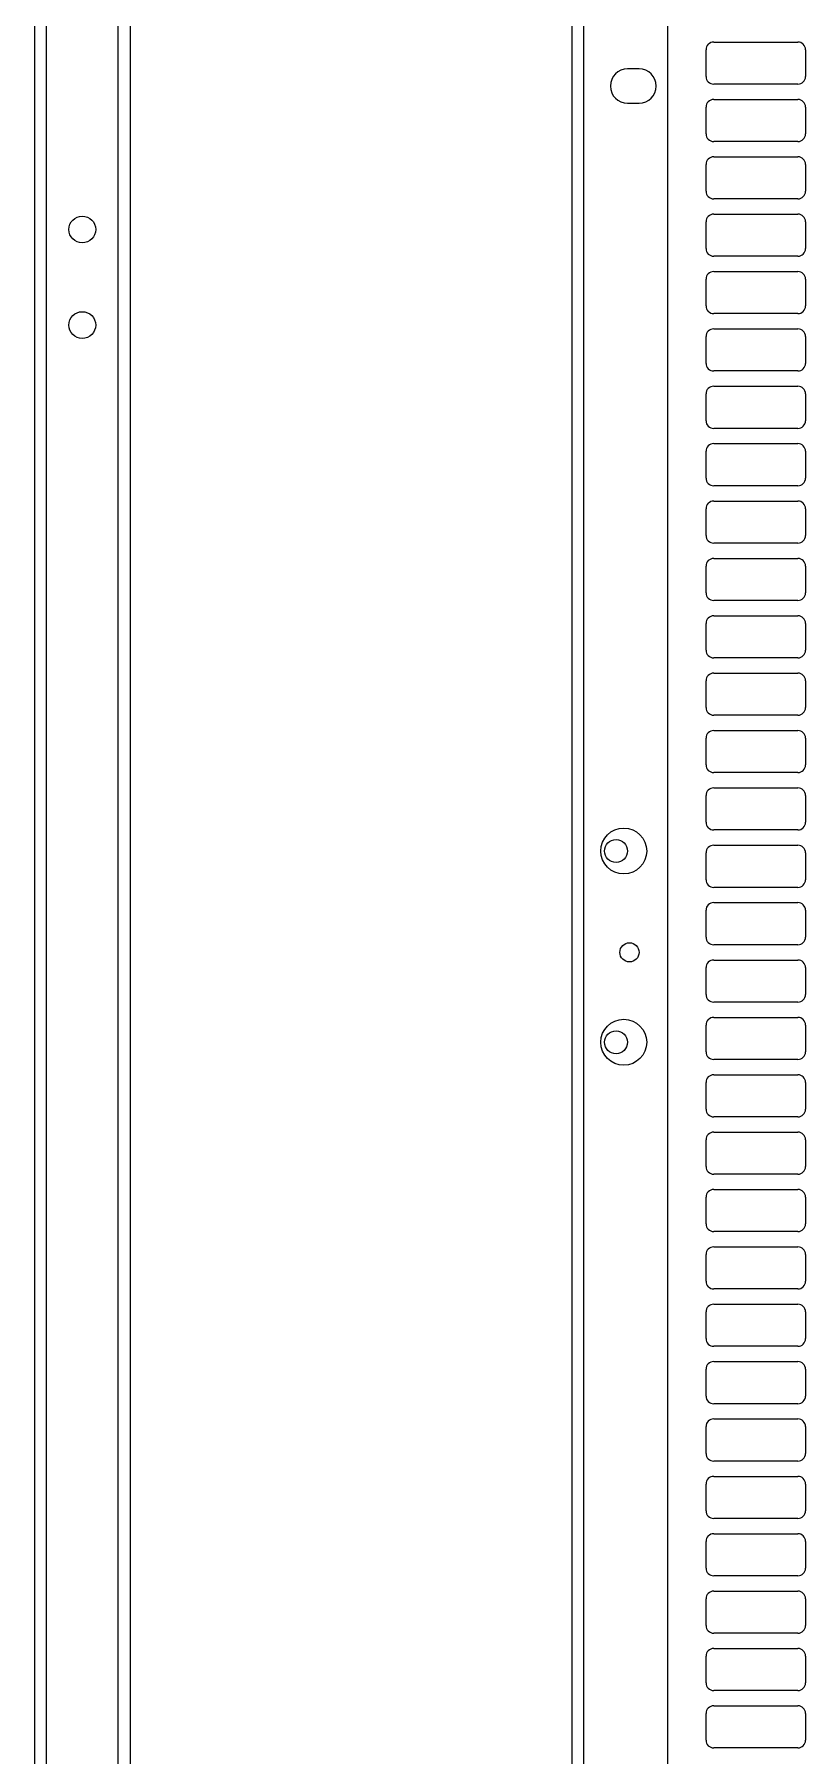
# Model space of a CAD drawing. Header units: millimetres. Extents: x -592 to 811, y -14 to 1990.
# Drawn here: x 119.4 to 320.9, y 555.8 to 1005.8 of the extents above; entities that cross this region are included whole.
import ezdxf

# ---------------------------------------------------------------- set-up
doc = ezdxf.new("R2010")
doc.units = ezdxf.units.MM

msp = doc.modelspace()

# ---------------------------------------------------------------- linework, layer by layer
at = {"color": 8, "linetype": 'Continuous', "lineweight": 18}
for p, q in [((122.54, 1833.84), (122.54, 174.46)), ((141.34, 159.31), (141.34, 1833.84)), ((263, 150.84), (263, 1804.64))]:
    msp.add_line(p, q, dxfattribs=at)
at = {"color": 7, "linetype": 'Continuous', "lineweight": 25}
for p, q in [((144.44, 1833.84), (144.44, 162.21)), ((259.9, 150.84), (259.9, 1833.84)), ((119.44, 1804.64), (119.44, 169.84)), ((284.9, 150.84), (284.9, 1804.64)), ((296.9, 1003.84), (318.9, 1003.84)), ((294.9, 994.84), (294.9, 1001.84)), ((320.9, 1001.84), (320.9, 994.84)), ((277.4, 996.84), (274.4, 996.84)), ((318.9, 992.84), (296.9, 992.84)), ((274.4, 987.84), (277.4, 987.84)), ((294.9, 979.84), (294.9, 986.84)), ((296.9, 988.84), (318.9, 988.84)), ((320.9, 986.84), (320.9, 979.84)), ((318.9, 977.84), (296.9, 977.84)), ((296.9, 973.84), (318.9, 973.84)), ((294.9, 964.84), (294.9, 971.84)), ((320.9, 971.84), (320.9, 964.84)), ((318.9, 962.84), (296.9, 962.84)), ((296.9, 958.84), (318.9, 958.84)), ((294.9, 949.84), (294.9, 956.84)), ((320.9, 956.84), (320.9, 949.84)), ((318.9, 947.84), (296.9, 947.84)), ((294.9, 934.84), (294.9, 941.84)), ((296.9, 943.84), (318.9, 943.84)), ((320.9, 941.84), (320.9, 934.84)), ((318.9, 932.84), (296.9, 932.84)), ((296.9, 928.84), (318.9, 928.84)), ((294.9, 919.84), (294.9, 926.84)), ((320.9, 926.84), (320.9, 919.84)), ((318.9, 917.84), (296.9, 917.84)), ((296.9, 913.84), (318.9, 913.84)), ((294.9, 904.84), (294.9, 911.84)), ((320.9, 911.84), (320.9, 904.84)), ((318.9, 902.84), (296.9, 902.84)), ((294.9, 889.84), (294.9, 896.84)), ((296.9, 898.84), (318.9, 898.84)), ((320.9, 896.84), (320.9, 889.84)), ((318.9, 887.84), (296.9, 887.84)), ((296.9, 883.84), (318.9, 883.84)), ((294.9, 874.84), (294.9, 881.84)), ((320.9, 881.84), (320.9, 874.84)), ((318.9, 872.84), (296.9, 872.84)), ((296.9, 868.84), (318.9, 868.84)), ((294.9, 859.84), (294.9, 866.84)), ((320.9, 866.84), (320.9, 859.84)), ((318.9, 857.84), (296.9, 857.84)), ((294.9, 844.84), (294.9, 851.84)), ((296.9, 853.84), (318.9, 853.84)), ((320.9, 851.84), (320.9, 844.84)), ((318.9, 842.84), (296.9, 842.84)), ((296.9, 838.84), (318.9, 838.84)), ((294.9, 829.84), (294.9, 836.84)), ((320.9, 836.84), (320.9, 829.84)), ((318.9, 827.84), (296.9, 827.84)), ((296.9, 823.84), (318.9, 823.84)), ((294.9, 814.84), (294.9, 821.84)), ((320.9, 821.84), (320.9, 814.84)), ((318.9, 812.84), (296.9, 812.84)), ((294.9, 799.84), (294.9, 806.84)), ((296.9, 808.84), (318.9, 808.84)), ((320.9, 806.84), (320.9, 799.84)), ((318.9, 797.84), (296.9, 797.84)), ((296.9, 793.84), (318.9, 793.84)), ((294.9, 784.84), (294.9, 791.84)), ((320.9, 791.84), (320.9, 784.84)), ((318.9, 782.84), (296.9, 782.84)), ((296.9, 778.84), (318.9, 778.84)), ((294.9, 769.84), (294.9, 776.84)), ((320.9, 776.84), (320.9, 769.84)), ((318.9, 767.84), (296.9, 767.84)), ((294.9, 754.84), (294.9, 761.84)), ((296.9, 763.84), (318.9, 763.84)), ((320.9, 761.84), (320.9, 754.84)), ((318.9, 752.84), (296.9, 752.84)), ((296.9, 748.84), (318.9, 748.84)), ((294.9, 739.84), (294.9, 746.84)), ((320.9, 746.84), (320.9, 739.84)), ((318.9, 737.84), (296.9, 737.84)), ((296.9, 733.84), (318.9, 733.84)), ((294.9, 724.84), (294.9, 731.84)), ((320.9, 731.84), (320.9, 724.84)), ((318.9, 722.84), (296.9, 722.84)), ((294.9, 709.84), (294.9, 716.84)), ((296.9, 718.84), (318.9, 718.84)), ((320.9, 716.84), (320.9, 709.84)), ((318.9, 707.84), (296.9, 707.84)), ((296.9, 703.84), (318.9, 703.84)), ((294.9, 694.84), (294.9, 701.84)), ((320.9, 701.84), (320.9, 694.84)), ((318.9, 692.84), (296.9, 692.84)), ((296.9, 688.84), (318.9, 688.84)), ((294.9, 679.84), (294.9, 686.84)), ((320.9, 686.84), (320.9, 679.84)), ((318.9, 677.84), (296.9, 677.84)), ((294.9, 664.84), (294.9, 671.84)), ((296.9, 673.84), (318.9, 673.84)), ((320.9, 671.84), (320.9, 664.84)), ((318.9, 662.84), (296.9, 662.84)), ((296.9, 658.84), (318.9, 658.84)), ((294.9, 649.84), (294.9, 656.84)), ((320.9, 656.84), (320.9, 649.84)), ((318.9, 647.84), (296.9, 647.84)), ((296.9, 643.84), (318.9, 643.84)), ((294.9, 634.84), (294.9, 641.84)), ((320.9, 641.84), (320.9, 634.84)), ((318.9, 632.84), (296.9, 632.84)), ((294.9, 619.84), (294.9, 626.84)), ((296.9, 628.84), (318.9, 628.84)), ((320.9, 626.84), (320.9, 619.84)), ((318.9, 617.84), (296.9, 617.84)), ((296.9, 613.84), (318.9, 613.84)), ((294.9, 604.84), (294.9, 611.84)), ((320.9, 611.84), (320.9, 604.84)), ((318.9, 602.84), (296.9, 602.84)), ((296.9, 598.84), (318.9, 598.84)), ((294.9, 589.84), (294.9, 596.84)), ((320.9, 596.84), (320.9, 589.84)), ((318.9, 587.84), (296.9, 587.84)), ((294.9, 574.84), (294.9, 581.84)), ((296.9, 583.84), (318.9, 583.84)), ((320.9, 581.84), (320.9, 574.84)), ((318.9, 572.84), (296.9, 572.84)), ((296.9, 568.84), (318.9, 568.84)), ((294.9, 559.84), (294.9, 566.84)), ((320.9, 566.84), (320.9, 559.84)), ((318.9, 557.84), (296.9, 557.84))]:
    msp.add_line(p, q, dxfattribs=at)
for centre, radius in [((131.94, 954.84), 3.5), ((131.94, 929.84), 3.5), ((273.4, 792.34), 6), ((271.4, 792.34), 3), ((274.9, 765.84), 2.5), ((273.4, 742.34), 6), ((271.4, 742.34), 3)]:
    msp.add_circle(centre, radius, dxfattribs=at)
for centre, radius, start, end in [((296.9, 1001.84), 2, 90, 180), ((318.9, 1001.84), 2, 0, 90), ((274.4, 992.34), 4.5, 90, 270), ((277.4, 992.34), 4.5, 270, 90), ((296.9, 994.84), 2, 180, 270), ((318.9, 994.84), 2, 270, 0), ((296.9, 986.84), 2, 90, 180), ((318.9, 986.84), 2, 0, 90), ((296.9, 979.84), 2, 180, 270), ((318.9, 979.84), 2, 270, 0), ((296.9, 971.84), 2, 90, 180), ((318.9, 971.84), 2, 0, 90), ((296.9, 964.84), 2, 180, 270), ((318.9, 964.84), 2, 270, 0), ((296.9, 956.84), 2, 90, 180), ((318.9, 956.84), 2, 0, 90), ((296.9, 949.84), 2, 180, 270), ((318.9, 949.84), 2, 270, 0), ((296.9, 941.84), 2, 90, 180), ((318.9, 941.84), 2, 0, 90), ((296.9, 934.84), 2, 180, 270), ((318.9, 934.84), 2, 270, 0), ((296.9, 926.84), 2, 90, 180), ((318.9, 926.84), 2, 0, 90), ((296.9, 919.84), 2, 180, 270), ((318.9, 919.84), 2, 270, 0), ((296.9, 911.84), 2, 90, 180), ((318.9, 911.84), 2, 0, 90), ((296.9, 904.84), 2, 180, 270), ((318.9, 904.84), 2, 270, 0), ((296.9, 896.84), 2, 90, 180), ((318.9, 896.84), 2, 0, 90), ((296.9, 889.84), 2, 180, 270), ((318.9, 889.84), 2, 270, 0), ((296.9, 881.84), 2, 90, 180), ((318.9, 881.84), 2, 0, 90), ((296.9, 874.84), 2, 180, 270), ((318.9, 874.84), 2, 270, 0), ((296.9, 866.84), 2, 90, 180), ((318.9, 866.84), 2, 0, 90), ((296.9, 859.84), 2, 180, 270), ((318.9, 859.84), 2, 270, 0), ((296.9, 851.84), 2, 90, 180), ((318.9, 851.84), 2, 0, 90), ((296.9, 844.84), 2, 180, 270), ((318.9, 844.84), 2, 270, 0), ((296.9, 836.84), 2, 90, 180), ((318.9, 836.84), 2, 0, 90), ((296.9, 829.84), 2, 180, 270), ((318.9, 829.84), 2, 270, 0), ((296.9, 821.84), 2, 90, 180), ((318.9, 821.84), 2, 0, 90), ((296.9, 814.84), 2, 180, 270), ((318.9, 814.84), 2, 270, 0), ((296.9, 806.84), 2, 90, 180), ((318.9, 806.84), 2, 0, 90), ((296.9, 799.84), 2, 180, 270), ((318.9, 799.84), 2, 270, 0), ((296.9, 791.84), 2, 90, 180), ((318.9, 791.84), 2, 0, 90), ((296.9, 784.84), 2, 180, 270), ((318.9, 784.84), 2, 270, 0), ((296.9, 776.84), 2, 90, 180), ((318.9, 776.84), 2, 0, 90), ((296.9, 769.84), 2, 180, 270), ((318.9, 769.84), 2, 270, 0), ((296.9, 761.84), 2, 90, 180), ((318.9, 761.84), 2, 0, 90), ((296.9, 754.84), 2, 180, 270), ((318.9, 754.84), 2, 270, 0), ((296.9, 746.84), 2, 90, 180), ((318.9, 746.84), 2, 0, 90), ((296.9, 739.84), 2, 180, 270), ((318.9, 739.84), 2, 270, 0), ((296.9, 731.84), 2, 90, 180), ((318.9, 731.84), 2, 0, 90), ((296.9, 724.84), 2, 180, 270), ((318.9, 724.84), 2, 270, 0), ((296.9, 716.84), 2, 90, 180), ((318.9, 716.84), 2, 0, 90), ((296.9, 709.84), 2, 180, 270), ((318.9, 709.84), 2, 270, 0), ((296.9, 701.84), 2, 90, 180), ((318.9, 701.84), 2, 0, 90), ((296.9, 694.84), 2, 180, 270), ((318.9, 694.84), 2, 270, 0), ((296.9, 686.84), 2, 90, 180), ((318.9, 686.84), 2, 0, 90), ((296.9, 679.84), 2, 180, 270), ((318.9, 679.84), 2, 270, 0), ((296.9, 671.84), 2, 90, 180), ((318.9, 671.84), 2, 0, 90), ((296.9, 664.84), 2, 180, 270), ((318.9, 664.84), 2, 270, 0), ((296.9, 656.84), 2, 90, 180), ((318.9, 656.84), 2, 0, 90), ((296.9, 649.84), 2, 180, 270), ((318.9, 649.84), 2, 270, 0), ((296.9, 641.84), 2, 90, 180), ((318.9, 641.84), 2, 0, 90), ((296.9, 634.84), 2, 180, 270), ((318.9, 634.84), 2, 270, 0), ((296.9, 626.84), 2, 90, 180), ((318.9, 626.84), 2, 0, 90), ((296.9, 619.84), 2, 180, 270), ((318.9, 619.84), 2, 270, 0), ((296.9, 611.84), 2, 90, 180), ((318.9, 611.84), 2, 0, 90), ((296.9, 604.84), 2, 180, 270), ((318.9, 604.84), 2, 270, 0), ((296.9, 596.84), 2, 90, 180), ((318.9, 596.84), 2, 0, 90), ((296.9, 589.84), 2, 180, 270), ((318.9, 589.84), 2, 270, 0), ((296.9, 581.84), 2, 90, 180), ((318.9, 581.84), 2, 0, 90), ((296.9, 574.84), 2, 180, 270), ((318.9, 574.84), 2, 270, 0), ((296.9, 566.84), 2, 90, 180), ((318.9, 566.84), 2, 0, 90), ((296.9, 559.84), 2, 180, 270), ((318.9, 559.84), 2, 270, 0)]:
    msp.add_arc(centre, radius, start, end, dxfattribs=at)

doc.saveas('drawing.dxf')
